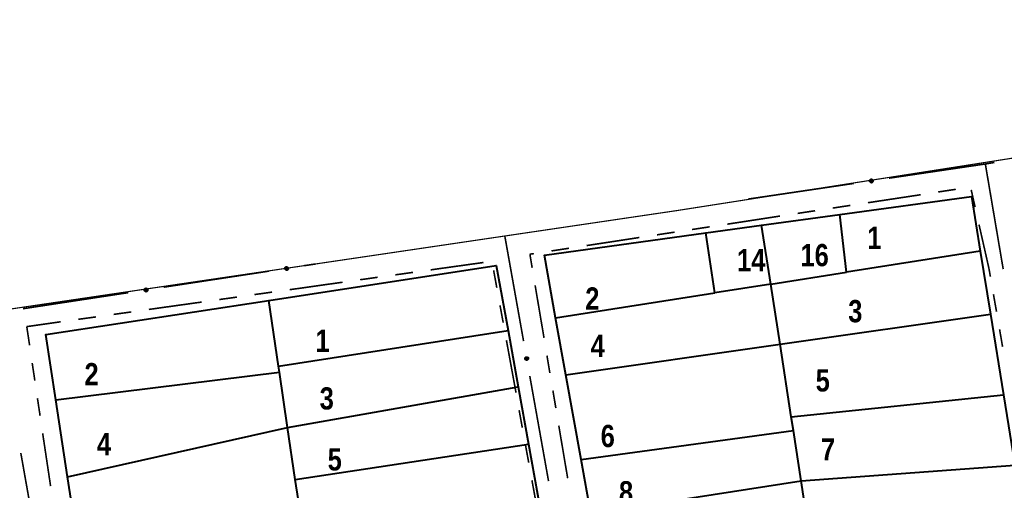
# Model space of a CAD drawing. Extents: x 204834 to 208707, y 4853033 to 4855981.
# Drawn here: x 205114 to 205224.7, y 4854980.6 to 4855033.5 of the extents above; entities that cross this region are included whole.
import ezdxf
from ezdxf.enums import TextEntityAlignment as Align

# ---------------------------------------------------------------- set-up
doc = ezdxf.new("R2010")
doc.units = 0
doc.header["$LTSCALE"] = 1.5
doc.header["$MEASUREMENT"] = 0
doc.linetypes.add('PHANTOMX2', pattern=[5, 2.5, -0.5, 0.5, -0.5, 0.5, -0.5])
for name, color, linetype in [('CD-MALHA-LOTES', 40, 'CONTINUOUS'), ('LM-LIM-SETOR-FISCAL', 7, 'CONTINUOUS'), ('RU-QUADRAS', 6, 'CONTINUOUS'), ('SV-EIXO-RUA-N-PAV', 6, 'CONTINUOUS'), ('SV-RUA-NAO-PAV-S-GUIA-C-GUIA', 7, 'PHANTOMX2'), ('Th_NmrPort', 7, 'CONTINUOUS')]:
    doc.layers.add(name, color=color, linetype=linetype)
doc.styles.get("Standard").update_dxf_attribs({"font": 'swisscbo.ttf'})
doc.linetypes.add('Limite', pattern='A,20,-3,[130,ltypeshp.shx,S=6.35,R=0,X=0,Y=0],-3,20', length=46)

msp = doc.modelspace()

# ---------------------------------------------------------------- linework, layer by layer
at = {"layer": 'CD-MALHA-LOTES', "linetype": 'Continuous', "flags": 128}
for points in [[(205206.23, 4855011.59), (205221.04, 4855013.62)], [(205221.04, 4855013.62), (205222.04, 4855007.47)], [(205197.45, 4855010.39), (205206.23, 4855011.59)], [(205207.01, 4855005.12), (205206.23, 4855011.59)], [(205191.17, 4855009.53), (205197.45, 4855010.39)], [(205198.47, 4855003.78), (205197.45, 4855010.39)], [(205173.02, 4855007.04), (205191.17, 4855009.53)], [(205192.19, 4855002.8), (205191.17, 4855009.53)], [(205174.28, 4855000), (205173.02, 4855007.04)], [(205222.04, 4855007.47), (205207.01, 4855005.12)], [(205222.04, 4855007.47), (205223.18, 4855000.41)], [(205142.02, 4855001.95), (205167.6, 4855005.86)], [(205167.6, 4855005.86), (205168.93, 4854998.55)], [(205198.47, 4855003.78), (205207.01, 4855005.12)], [(205198.47, 4855003.78), (205192.19, 4855002.8)], [(205199.52, 4854997.03), (205198.47, 4855003.78)], [(205174.28, 4855000), (205192.19, 4855002.8)], [(205116.94, 4854998.1), (205142.02, 4855001.95)], [(205143.12, 4854994.54), (205142.02, 4855001.95)], [(205199.52, 4854997.03), (205223.18, 4855000.41)], [(205223.18, 4855000.41), (205224.65, 4854991.34)], [(205175.44, 4854993.58), (205174.28, 4855000)], [(205118.07, 4854990.78), (205116.94, 4854998.1)], [(205143.12, 4854994.54), (205168.93, 4854998.55)], [(205168.93, 4854998.55), (205170.07, 4854992.24)], [(205175.44, 4854993.58), (205199.52, 4854997.03)], [(205200.78, 4854988.87), (205199.52, 4854997.03)], [(205143.22, 4854993.87), (205143.12, 4854994.54)], [(205118.07, 4854990.78), (205143.22, 4854993.87)], [(205144.14, 4854987.66), (205143.22, 4854993.87)], [(205177.15, 4854984.07), (205175.44, 4854993.58)], [(205144.14, 4854987.66), (205170.07, 4854992.24)], [(205170.07, 4854992.24), (205171.24, 4854985.78)], [(205200.78, 4854988.87), (205224.65, 4854991.34)], [(205224.65, 4854991.34), (205225.94, 4854983.41)], [(205119.4, 4854982.12), (205118.07, 4854990.78)], [(205201.02, 4854987.31), (205200.78, 4854988.87)], [(205119.4, 4854982.12), (205144.14, 4854987.66)], [(205145, 4854981.82), (205144.14, 4854987.66)], [(205177.15, 4854984.07), (205201.02, 4854987.31)], [(205201.89, 4854981.66), (205201.02, 4854987.31)], [(205145, 4854981.82), (205171.24, 4854985.78)], [(205171.24, 4854985.78), (205172.6, 4854978.3)], [(205178.25, 4854977.97), (205177.15, 4854984.07)], [(205201.89, 4854981.66), (205225.94, 4854983.41)], [(205120.54, 4854974.7), (205119.4, 4854982.12)], [(205145.36, 4854979.44), (205145, 4854981.82)], [(205178.25, 4854977.97), (205201.89, 4854981.66)], [(205202.84, 4854975.52), (205201.89, 4854981.66)]]:
    msp.add_lwpolyline(points, dxfattribs=at)
at = {"layer": 'LM-LIM-SETOR-FISCAL', "linetype": 'Limite', "ltscale": 0.1, "const_width": 0.13, "flags": 128}
msp.add_lwpolyline([(208132.13, 4853213.19), (208114.89, 4853209.76), (208079.6, 4853197.34), (208051.55, 4853180.72), (208025.58, 4853147.48), (208008.96, 4853121.51), (207990.27, 4853095.54), (207977.18, 4853074.27), (207977.18, 4853074.27), (207977.25, 4853074.22), (207977.18, 4853074.27), (207956.1, 4853085.93), (207945.82, 4853090.68), (207936.07, 4853099.64), (207925.79, 4853113.08), (207912.87, 4853122.04), (207901.27, 4853129.42), (207885.99, 4853134.43), (207866.22, 4853130.48), (207857.06, 4853117.3), (207855.74, 4853109.65), (207854.29, 4853104.12), (207849.81, 4853098.58), (207843.48, 4853094.63), (207832.35, 4853091.47), (207826.81, 4853088.04), (207822.46, 4853090.02), (207820.49, 4853094.5), (207817.85, 4853098.72), (207811.26, 4853102.27), (207805.07, 4853103.59), (207799.14, 4853104.38), (207790.7, 4853104.38), (207787.01, 4853100.03), (207786.62, 4853093.31), (207788.2, 4853087.12), (207790.57, 4853079.61), (207790.97, 4853071.24), (207790.84, 4853064.52), (207788.33, 4853057.66), (207782.8, 4853050.28), (207778.71, 4853047.25), (207773.44, 4853045.67), (207762.04, 4853043.3), (207754.13, 4853041.45), (207747.15, 4853035.92), (207736.87, 4853033.41), (207724.88, 4853033.81), (207719.34, 4853036.97), (207718.29, 4853046.46), (207718.15, 4853057.73), (207718.02, 4853064.06), (207716.7, 4853070.78), (207713.41, 4853075.39), (207708.27, 4853076.71), (207703.66, 4853075.26), (207699.7, 4853071.57), (207695.82, 4853066.3), (207691.07, 4853063.26), (207679.08, 4853063.26), (207668.54, 4853066.43), (207663.92, 4853071.17), (207660.23, 4853076.31), (207656.54, 4853081.71), (207653.12, 4853086.99), (207651.8, 4853094.76), (207650.35, 4853101.35), (207645.47, 4853108.07), (207638.75, 4853112.42), (207633.48, 4853114.13), (207625.51, 4853116.05), (207616.55, 4853118.55), (207607.72, 4853121.45), (207599.15, 4853123.03), (207589.26, 4853124.48), (207579.64, 4853122.9), (207567.98, 4853122.5), (207563.63, 4853123.29), (207559.41, 4853125.53), (207549.66, 4853131.07), (207540.31, 4853134.1), (207534.9, 4853135.16), (207526.34, 4853135.42), (207517.37, 4853134.63), (207509.86, 4853132.26), (207501.03, 4853132.12), (207496.16, 4853134.1), (207489.44, 4853138.19), (207485.09, 4853140.95), (207483.24, 4853145.3), (207433.38, 4853135.75), (207434.67, 4853127.72), (207426.82, 4853124.81), (207415.73, 4853122.98), (207396.77, 4853120.95), (207392.49, 4853119.11), (207387.47, 4853118.39), (207381.3, 4853117.24), (207376.56, 4853116.38), (207369.1, 4853115.23), (207357.97, 4853112.75), (207344.5, 4853111.15), (207333.42, 4853111.36), (207328.77, 4853111.37), (207320.7, 4853109.57), (207319.42, 4853105.86), (207317.92, 4853104.36), (207313.42, 4853103), (207306.84, 4853102), (207303.18, 4853099.75), (207300.74, 4853099.94), (207297.24, 4853101.27), (207294.36, 4853102.41), (207290.13, 4853102.41), (207285.91, 4853101.58), (207283.75, 4853100.66), (207281.89, 4853098.7), (207278.14, 4853097.67), (207267.11, 4853095.09), (207250.59, 4853091.4), (207242.24, 4853089.87), (207232.02, 4853089.01), (207225.74, 4853087.76), (207218.42, 4853086.81), (207208.78, 4853084.88), (207201.06, 4853083.36), (207192.55, 4853081.52), (207188.75, 4853080.47), (207183.81, 4853079.34), (207181.54, 4853078.81), (207178.97, 4853078.21), (207175.42, 4853077.24), (207161.51, 4853073.61), (207134.62, 4853067.5), (207121.18, 4853063.43), (207109.77, 4853060.98), (207083.02, 4853055.24), (207071.92, 4853053.66), (207063.04, 4853052.2), (207057.57, 4853051.22), (207048.59, 4853049.32), (207041.5, 4853047.9), (207028.02, 4853045.07), (207018.95, 4853043.22), (207009.04, 4853041.02), (207007.25, 4853052.87), (207006.42, 4853057.28), (207004.98, 4853065.92), (207003.06, 4853076.97), (207001.71, 4853082.51), (207000.15, 4853089.03), (206998.25, 4853095.75), (206995.98, 4853101.99), (206993.74, 4853107.81), (206987.39, 4853105.57), (206977.81, 4853100.47), (206967.6, 4853097.61), (206962.59, 4853093.58), (206958.92, 4853089.46), (206955.6, 4853082.5), (206950.01, 4853078.17), (206943.28, 4853074.5), (206936.66, 4853071.45), (206932.61, 4853069.6), (206929.01, 4853068.36), (206924.61, 4853067.87), (206920.58, 4853068.19), (206915.12, 4853068.72), (206902.95, 4853070.8), (206891.38, 4853067.85), (206880.4, 4853065.73), (206872.64, 4853064.04), (206858.24, 4853060.22), (206847.8, 4853057.54), (206840.17, 4853055.43), (206828.46, 4853052.32), (206822.53, 4853050.63), (206811.52, 4853047.66), (206803.01, 4853045.24), (206783.97, 4853039.27), (206779.35, 4853035.22), (206768.83, 4853039.64), (206726.11, 4853063.48), (206713.2, 4853068.45), (206676.44, 4853090.31), (206672.42, 4853095.9), (206668.43, 4853097.71), (206665.78, 4853098.35), (206614.27, 4853094.76), (206560.2, 4853092.06), (206527.07, 4853088.1), (206526.63, 4853090.28), (206436.89, 4853085.62), (206403.59, 4853083.9), (206378.69, 4853082.54), (206306.59, 4853077.18), (206281.43, 4853073.09), (206250.76, 4853068.13), (206249.32, 4853067.81), (206241.73, 4853106.06), (206174.74, 4853099.25), (206115.25, 4853096.39), (206097.24, 4853093.29), (206088.22, 4853093.5), (206047.56, 4853092.24), (205987.11, 4853086.63), (205973.22, 4853086.23), (205954.27, 4853084.91), (205875.14, 4853081.42), (205864.61, 4853080.53), (205796.33, 4853076.78), (205791.35, 4853076.88), (205760.46, 4853075.4), (205708.12, 4853073.2), (205697.96, 4853072.98), (205694.02, 4853072.84), (205648.48, 4853073.83), (205657.67, 4853139.89), (205663.09, 4853176.52), (205673.5, 4853240.08), (205679.81, 4853273), (205682.39, 4853291.1), (205686.45, 4853319.25), (205690.23, 4853344.16), (205693.06, 4853366.18), (205695.8, 4853385.06), (205698.77, 4853405.47), (205701.84, 4853427.15), (205703.38, 4853440.04), (205705.6, 4853461.25), (205707.13, 4853485.05), (205708.09, 4853504.93), (205707.25, 4853529.87), (205706.63, 4853547.82), (205704.33, 4853573.07), (205701.82, 4853593.22), (205697.65, 4853618.26), (205692.43, 4853645.81), (205685.96, 4853670.23), (205679.7, 4853691.73), (205670, 4853719.35), (205658.78, 4853745.51), (205610.54, 4853829.65), (205562.78, 4853902.04), (205476.94, 4854024.43), (205418.69, 4854109.18), (205356.81, 4854200.14), (205285.27, 4854304.56), (205232.63, 4854379.82), (205148.32, 4854500.33), (205059.6, 4854625.34), (204995.99, 4854716.47), (204934.98, 4854801.22), (204887.55, 4854871.19), (204871.08, 4854893.76), (204835.64, 4854946.28), (204834.25, 4854948.2), (204845.64, 4854959.83), (204876.75, 4854964.71), (204914.35, 4854970.84), (204996.87, 4854983.31), (205090.66, 4854997.71), (205105.98, 4854999.94), (205187.94, 4855012.05), (205245.94, 4855021.11), (205272.68, 4855025.85), (205289.82, 4855028.52), (205353.63, 4855038.1), (205379.87, 4855044.32), (205380.17, 4855053.59), (205399.55, 4855054.95), (205426.54, 4855056.03), (205437.99, 4855056.62), (205499.63, 4855060.67), (205539.31, 4855063.19), (205567.09, 4855064.98), (205582.41, 4855066.09), (205635.91, 4855070), (205692.95, 4855073.42), (205739.37, 4855076.32), (205755.85, 4855076.88), (205779.09, 4855078.91), (205796.39, 4855080.33), (205832.27, 4855082.2), (205855.36, 4855083.58), (205884.96, 4855084.97), (205904.85, 4855085.43), (205945.85, 4855088.06), (205975.45, 4855089.94), (205990.04, 4855090.61), (206010.45, 4855091.62), (206021.42, 4855091.93), (206022.38, 4855094.63), (206023.19, 4855099.07), (206023.73, 4855105.32), (206023.73, 4855114.57), (206023.61, 4855122.77), (206023.73, 4855128.91), (206023.31, 4855148.74), (206059.09, 4855155.08), (206090.43, 4855139.24), (206138.56, 4855111.07), (206178.75, 4855088.19), (206206.79, 4855072.52), (206222.46, 4855062.86), (206230.38, 4855057.64), (206237.19, 4855052.51), (206245.02, 4855046.96), (206277.61, 4855028.92), (206315.11, 4855009.06), (206322.43, 4855004.94), (206334.61, 4854998.15), (206344.05, 4854991.94), (206370.01, 4854978.16), (206377.13, 4854974.52), (206383.62, 4854970.88), (206391.86, 4854965.97), (206400.96, 4854960.99), (206409.67, 4854956.24), (206418.06, 4854951.81), (206428.03, 4854946.58), (206436.74, 4854941.99), (206446.39, 4854936.45), (206454.94, 4854931.86), (206463.33, 4854927.27), (206473.94, 4854921.41), (206483.44, 4854916.66), (206493.49, 4854911.28), (206502.2, 4854906.53), (206509.16, 4854902.73), (206517.55, 4854899.17), (206528.48, 4854896), (206549.69, 4854889.67), (206564.41, 4854883.97), (206567.2, 4854879.08), (206570.83, 4854883.26), (206576.05, 4854891.17), (206582.86, 4854902.57), (206588.24, 4854910.17), (206594.1, 4854919.67), (206601.38, 4854929.09), (206611.99, 4854937.95), (206625.76, 4854949.98), (206640.32, 4854965.18), (206646.34, 4854973.73), (206650.93, 4854980.7), (206656.31, 4854989.4), (206659.8, 4854993.84), (206666.37, 4855000.56), (206674.91, 4855008.32), (206682.51, 4855016.24), (206687.1, 4855021.3), (206689.8, 4855026.21), (206695.97, 4855035.87), (206702.46, 4855046.95), (206709.74, 4855060.01), (206715.44, 4855068.88), (206721.77, 4855075.21), (206727.79, 4855082.65), (206732.22, 4855088.66), (206736.5, 4855097.05), (206739.58, 4855106.79), (206740.85, 4855116.29), (206741.17, 4855125.63), (206741.64, 4855134.02), (206741.17, 4855142.09), (206742.12, 4855150.72), (206742.75, 4855160.06), (206742.43, 4855173.36), (206743.07, 4855183.81), (206745.76, 4855192.36), (206748.45, 4855197.74), (206758.11, 4855205.5), (206768.24, 4855208.82), (206775.2, 4855210.56), (206778.84, 4855212.3), (206783.44, 4855216.26), (206786.6, 4855221.64), (206789.29, 4855225.29), (206792.14, 4855229.4), (206795.63, 4855232.73), (206801.01, 4855234.47), (206808.45, 4855236.21), (206816.52, 4855237.63), (206822.22, 4855240.17), (206827.6, 4855242.54), (206831.4, 4855244.28), (206836.63, 4855244.44), (206839.95, 4855243.97), (206842.19, 4855243.65), (206845.62, 4855240.46), (206849.62, 4855235.99), (206854.58, 4855232.12), (206859.64, 4855229.78), (206864.76, 4855227.39), (206870.2, 4855225.04), (206874.73, 4855222.3), (206878.92, 4855219.29), (206882.98, 4855215.83), (206887.98, 4855212.7), (206893.95, 4855209.85), (206900.29, 4855207.85), (206907.15, 4855206.19), (206913.73, 4855205.04), (206920.81, 4855203.6), (206927.56, 4855201.94), (206933.6, 4855200.48), (206939.89, 4855199.17), (206945.67, 4855197.5), (206951.88, 4855196.77), (206955.65, 4855197.17), (206957.31, 4855197.34), (206961.86, 4855199.66), (206966.53, 4855198.43), (206972.05, 4855197.76), (206977.41, 4855196.39), (206983.23, 4855195.87), (206988.52, 4855195.58), (206994.38, 4855194.99), (206999.44, 4855194.4), (207005.61, 4855193.62), (207012.36, 4855193.6), (207017.57, 4855195.37), (207023.03, 4855199.41), (207027.73, 4855202.05), (207032.27, 4855204.91), (207036.83, 4855207.98), (207041.71, 4855210.66), (207047.65, 4855212.46), (207053.63, 4855214.05), (207060.03, 4855216.42), (207065.62, 4855219.18), (207071.3, 4855222.28), (207076, 4855226.44), (207079.82, 4855231.03), (207081.1, 4855236.76), (207082.6, 4855241.31), (207088.02, 4855243.94), (207090.58, 4855249.59), (207089.81, 4855256.18), (207088.3, 4855261.39), (207091.68, 4855264.78), (207096.44, 4855266.15), (207101.11, 4855269.63), (207105.02, 4855274.18), (207109.74, 4855275.56), (207115.56, 4855275.11), (207120.83, 4855274.22), (207125.84, 4855273.37), (207131.74, 4855271.63), (207137.13, 4855270.1), (207140.28, 4855270.08), (207149.52, 4855272.92), (207159.75, 4855279.15), (207168.21, 4855287.16), (207178.44, 4855293.84), (207190.46, 4855299.18), (207198.91, 4855306.29), (207210.48, 4855312.52), (207226.05, 4855320.31), (207238.96, 4855331.88), (207248.75, 4855350.57), (207250.97, 4855379.94), (207256.76, 4855404.86), (207263.43, 4855423.99), (207271.89, 4855446.69), (207282.57, 4855472.94), (207294.81, 4855494.97), (207326.84, 4855524.34), (207365.56, 4855558.16), (207387.07, 4855586.87), (207407.16, 4855615.16), (207422.96, 4855638.92), (207434.53, 4855666.07), (207438.09, 4855689.65), (207436.31, 4855734.15), (207437.65, 4855776.65), (207435.87, 4855804.68), (207437.2, 4855838.5), (207442.99, 4855862.09), (207450.11, 4855888.79), (207460.34, 4855908.81), (207484.89, 4855935.84), (207514.89, 4855951.47), (207555.87, 4855955.7), (207618.39, 4855944.29), (207657.68, 4855935.84), (207679.23, 4855930.77), (207701.08, 4855927.5), (207727.34, 4855933.29), (207757.59, 4855943.08), (207797.2, 4855948.42), (207840.36, 4855943.52), (207880.86, 4855931.06), (207908.47, 4855922.08), (207928.08, 4855916.75), (207978.98, 4855907.33), (207988.92, 4855905.77), (208022.36, 4855902.14), (208058.85, 4855901.25), (208090, 4855903.03), (208114.96, 4855908.68), (208130.68, 4855913.81), (208161.85, 4855928.41), (208188.89, 4855948.62), (208218.29, 4855981.06), (208246.45, 4855971.34), (208278.32, 4855947.49), (208315.9, 4855902.87), (208367.57, 4855812.45), (208407.49, 4855740.82), (208443.9, 4855682.11), (208501.44, 4855564.09), (208520.23, 4855513.59), (208554.28, 4855420.83), (208582.46, 4855346.85), (208608.3, 4855254.08), (208634.13, 4855164.83), (208662.31, 4855069.71), (208689.32, 4854981.64), (208696.37, 4854928.8), (208702.51, 4854871.1), (208702.64, 4854844.17), (208698.6, 4854815.34), (208685.17, 4854772.09), (208669.12, 4854736.78), (208666.53, 4854731.08), (208618.81, 4854675.16), (208569.26, 4854639.06), (208558.41, 4854631.16), (208530.44, 4854622.7), (208494.29, 4854611.78), (208442.09, 4854593.13), (208386.91, 4854561.82), (208367.53, 4854543.92), (208320.55, 4854507.76), (208301.91, 4854481.66), (208287, 4854448.85), (208272.08, 4854390.69), (208264.63, 4854342.97), (208264.41, 4854341.07), (208259.41, 4854296.74), (208259.41, 4854241.19), (208259.41, 4854191.98), (208256.43, 4854122.63), (208248.97, 4854065.96), (208232.56, 4854015.63), (208216.16, 4853966.42), (208198.26, 4853911.24), (208184.84, 4853872.46), (208177.39, 4853828.47), (208173.66, 4853792.31), (208166.95, 4853749.8), (208162.4, 4853719.3), (208164.42, 4853685.56), (208172.06, 4853630.34), (208197.55, 4853545.38), (208223.89, 4853510.55), (208245.13, 4853460.42), (208259.57, 4853406.68), (208260.42, 4853403.5), (208260.52, 4853398.64), (208261.27, 4853362.72), (208252.77, 4853293.05), (208222.19, 4853252.27), (208166.97, 4853226.79)], close=True, dxfattribs=at)
at = {"layer": 'RU-QUADRAS', "linetype": 'Continuous'}
for points in [[(205234.66, 4854929.66), (205210.38, 4854926.77), (205187.95, 4854924.09), (205186.72, 4854930.94), (205185.52, 4854937.57), (205184.23, 4854944.75), (205183.05, 4854951.34), (205182.12, 4854956.48), (205180.88, 4854963.35), (205179.46, 4854971.24), (205178.25, 4854977.97), (205177.15, 4854984.07), (205175.44, 4854993.58), (205174.28, 4855000), (205173.02, 4855007.04), (205173.02, 4855007.04), (205191.17, 4855009.53), (205197.45, 4855010.39), (205206.23, 4855011.59), (205221.04, 4855013.62), (205222.04, 4855007.47), (205223.18, 4855000.41), (205224.65, 4854991.34), (205225.94, 4854983.41)], [(205120.54, 4854974.7), (205119.4, 4854982.12), (205118.07, 4854990.78), (205116.94, 4854998.1), (205116.94, 4854998.1), (205142.02, 4855001.95), (205167.6, 4855005.86), (205168.93, 4854998.55), (205170.07, 4854992.24), (205171.24, 4854985.78), (205172.6, 4854978.3)]]:
    msp.add_lwpolyline(points, dxfattribs=at)
at = {"layer": 'SV-EIXO-RUA-N-PAV', "const_width": 0.18}
for points in [[(205211.77, 4855015.69), (205221.66, 4855017.15)], [(205221.66, 4855017.15), (205222.61, 4855017.29)], [(205222.61, 4855017.29), (205223.63, 4855017.46)], [(205222.61, 4855017.29), (205224.62, 4855005.46)], [(205195.94, 4855013.34), (205207.81, 4855015.1)], [(205168.57, 4855009.19), (205170.68, 4854997.37)], [(205146.01, 4855005.85), (205147, 4855006)], [(205147, 4855006), (205147.24, 4855006.03)], [(205130.19, 4855003.43), (205142.06, 4855005.24)], [(205114.38, 4855001.01), (205126.24, 4855002.82)], [(205171.38, 4854993.44), (205173.49, 4854981.62)], [(205114.14, 4854984.79), (205116.06, 4854973.96)]]:
    msp.add_lwpolyline(points, dxfattribs=at)
at = {"layer": 'SV-EIXO-RUA-N-PAV'}
for points in [[(205209.63, 4855015.48), (205209.66, 4855015.52), (205209.69, 4855015.55), (205209.73, 4855015.56), (205209.76, 4855015.57), (205209.79, 4855015.57), (205209.83, 4855015.57), (205209.87, 4855015.55), (205209.91, 4855015.52), (205209.94, 4855015.49), (205209.95, 4855015.46), (205209.96, 4855015.42), (205209.96, 4855015.39), (205209.96, 4855015.35), (205209.94, 4855015.31), (205209.91, 4855015.27), (205209.88, 4855015.24), (205209.85, 4855015.23), (205209.81, 4855015.22), (205209.77, 4855015.22), (205209.74, 4855015.22), (205209.7, 4855015.24), (205209.66, 4855015.27), (205209.63, 4855015.3), (205209.62, 4855015.34), (205209.61, 4855015.37), (205209.61, 4855015.4), (205209.61, 4855015.44), (205209.63, 4855015.48)], [(205143.87, 4855005.63), (205143.9, 4855005.67), (205143.93, 4855005.7), (205143.97, 4855005.71), (205144, 4855005.72), (205144.04, 4855005.72), (205144.07, 4855005.72), (205144.11, 4855005.7), (205144.15, 4855005.67), (205144.18, 4855005.64), (205144.2, 4855005.61), (205144.21, 4855005.57), (205144.21, 4855005.54), (205144.2, 4855005.5), (205144.19, 4855005.46), (205144.16, 4855005.42), (205144.12, 4855005.39), (205144.09, 4855005.38), (205144.06, 4855005.37), (205144.02, 4855005.37), (205143.98, 4855005.38), (205143.94, 4855005.39), (205143.91, 4855005.42), (205143.88, 4855005.45), (205143.86, 4855005.48), (205143.86, 4855005.52), (205143.85, 4855005.55), (205143.86, 4855005.59), (205143.87, 4855005.63)], [(205128.06, 4855003.21), (205128.09, 4855003.25), (205128.12, 4855003.28), (205128.15, 4855003.3), (205128.19, 4855003.3), (205128.22, 4855003.31), (205128.26, 4855003.3), (205128.3, 4855003.29), (205128.34, 4855003.26), (205128.36, 4855003.22), (205128.38, 4855003.19), (205128.39, 4855003.16), (205128.39, 4855003.12), (205128.38, 4855003.08), (205128.37, 4855003.04), (205128.34, 4855003.01), (205128.31, 4855002.98), (205128.27, 4855002.96), (205128.24, 4855002.95), (205128.2, 4855002.95), (205128.17, 4855002.96), (205128.13, 4855002.97), (205128.09, 4855003), (205128.06, 4855003.03), (205128.05, 4855003.07), (205128.04, 4855003.1), (205128.04, 4855003.14), (205128.04, 4855003.17), (205128.06, 4855003.21)], [(205171.11, 4854995.56), (205171.15, 4854995.54), (205171.18, 4854995.51), (205171.2, 4854995.47), (205171.2, 4854995.44), (205171.21, 4854995.4), (205171.2, 4854995.37), (205171.19, 4854995.33), (205171.16, 4854995.29), (205171.13, 4854995.26), (205171.1, 4854995.24), (205171.06, 4854995.23), (205171.03, 4854995.23), (205170.99, 4854995.24), (205170.95, 4854995.25), (205170.91, 4854995.28), (205170.88, 4854995.31), (205170.87, 4854995.34), (205170.86, 4854995.38), (205170.85, 4854995.41), (205170.86, 4854995.45), (205170.87, 4854995.49), (205170.9, 4854995.53), (205170.93, 4854995.56), (205170.97, 4854995.57), (205171, 4854995.58), (205171.04, 4854995.58), (205171.07, 4854995.58), (205171.11, 4854995.56)]]:
    msp.add_lwpolyline(points, close=True, dxfattribs=at)
for points in [[(205209.63, 4855015.48), (205209.87, 4855015.55)], [(205209.65, 4855015.5), (205209.84, 4855015.56)], [(205209.66, 4855015.52), (205209.83, 4855015.57)], [(205209.68, 4855015.54), (205209.8, 4855015.57)], [(205209.69, 4855015.55), (205209.79, 4855015.57)], [(205209.61, 4855015.44), (205209.91, 4855015.52)], [(205209.61, 4855015.4), (205209.94, 4855015.49)], [(205209.61, 4855015.39), (205209.94, 4855015.47)], [(205209.61, 4855015.37), (205209.95, 4855015.46)], [(205209.62, 4855015.46), (205209.89, 4855015.54)], [(205209.62, 4855015.42), (205209.92, 4855015.51)], [(205209.62, 4855015.35), (205209.96, 4855015.44)], [(205209.62, 4855015.34), (205209.96, 4855015.42)], [(205209.63, 4855015.32), (205209.96, 4855015.4)], [(205209.63, 4855015.3), (205209.96, 4855015.39)], [(205209.65, 4855015.29), (205209.95, 4855015.37)], [(205209.66, 4855015.27), (205209.96, 4855015.35)], [(205209.68, 4855015.26), (205209.95, 4855015.33)], [(205209.7, 4855015.24), (205209.94, 4855015.31)], [(205209.72, 4855015.24), (205209.92, 4855015.29)], [(205209.74, 4855015.22), (205209.91, 4855015.27)], [(205209.76, 4855015.22), (205209.89, 4855015.26)], [(205209.77, 4855015.22), (205209.88, 4855015.24)], [(205143.85, 4855005.55), (205144.18, 4855005.64)], [(205143.86, 4855005.59), (205144.15, 4855005.67)], [(205143.86, 4855005.57), (205144.16, 4855005.66)], [(205143.86, 4855005.54), (205144.18, 4855005.62)], [(205143.86, 4855005.52), (205144.2, 4855005.61)], [(205143.86, 4855005.5), (205144.2, 4855005.59)], [(205143.87, 4855005.63), (205144.11, 4855005.7)], [(205143.87, 4855005.61), (205144.13, 4855005.69)], [(205143.89, 4855005.65), (205144.09, 4855005.71)], [(205143.9, 4855005.67), (205144.07, 4855005.72)], [(205143.92, 4855005.69), (205144.05, 4855005.72)], [(205143.93, 4855005.7), (205144.04, 4855005.72)], [(205143.86, 4855005.48), (205144.21, 4855005.57)], [(205143.87, 4855005.47), (205144.2, 4855005.55)], [(205143.88, 4855005.45), (205144.21, 4855005.54)], [(205143.89, 4855005.44), (205144.2, 4855005.52)], [(205143.91, 4855005.42), (205144.2, 4855005.5)], [(205143.93, 4855005.41), (205144.19, 4855005.48)], [(205143.94, 4855005.39), (205144.19, 4855005.46)], [(205143.97, 4855005.39), (205144.16, 4855005.44)], [(205143.98, 4855005.38), (205144.16, 4855005.42)], [(205144.01, 4855005.37), (205144.13, 4855005.41)], [(205144.02, 4855005.37), (205144.12, 4855005.39)], [(205128.04, 4855003.17), (205128.34, 4855003.26)], [(205128.04, 4855003.16), (205128.35, 4855003.24)], [(205128.04, 4855003.14), (205128.36, 4855003.22)], [(205128.04, 4855003.12), (205128.37, 4855003.21)], [(205128.04, 4855003.1), (205128.38, 4855003.19)], [(205128.05, 4855003.19), (205128.31, 4855003.27)], [(205128.05, 4855003.08), (205128.38, 4855003.17)], [(205128.05, 4855003.07), (205128.39, 4855003.16)], [(205128.06, 4855003.21), (205128.3, 4855003.29)], [(205128.06, 4855003.05), (205128.39, 4855003.14)], [(205128.06, 4855003.03), (205128.39, 4855003.12)], [(205128.07, 4855003.23), (205128.27, 4855003.29)], [(205128.08, 4855003.02), (205128.38, 4855003.1)], [(205128.09, 4855003.25), (205128.26, 4855003.3)], [(205128.09, 4855003), (205128.38, 4855003.08)], [(205128.1, 4855003.27), (205128.23, 4855003.3)], [(205128.11, 4855002.99), (205128.37, 4855003.06)], [(205128.12, 4855003.28), (205128.22, 4855003.31)], [(205128.13, 4855002.97), (205128.37, 4855003.04)], [(205128.15, 4855002.97), (205128.35, 4855003.02)], [(205128.17, 4855002.96), (205128.34, 4855003.01)], [(205128.19, 4855002.96), (205128.32, 4855002.99)], [(205128.2, 4855002.95), (205128.31, 4855002.98)], [(205170.85, 4854995.41), (205170.88, 4854995.31)], [(205170.86, 4854995.45), (205170.91, 4854995.28)], [(205170.86, 4854995.43), (205170.89, 4854995.3)], [(205170.87, 4854995.49), (205170.95, 4854995.25)], [(205170.87, 4854995.46), (205170.93, 4854995.27)], [(205170.89, 4854995.5), (205170.97, 4854995.25)], [(205170.9, 4854995.53), (205170.99, 4854995.24)], [(205170.92, 4854995.54), (205171.01, 4854995.24)], [(205170.93, 4854995.56), (205171.03, 4854995.23)], [(205170.95, 4854995.56), (205171.04, 4854995.23)], [(205170.97, 4854995.57), (205171.06, 4854995.23)], [(205170.98, 4854995.57), (205171.08, 4854995.24)], [(205171, 4854995.58), (205171.1, 4854995.24)], [(205171.02, 4854995.58), (205171.11, 4854995.26)], [(205171.04, 4854995.58), (205171.13, 4854995.26)], [(205171.05, 4854995.58), (205171.15, 4854995.28)], [(205171.07, 4854995.58), (205171.16, 4854995.29)], [(205171.09, 4854995.57), (205171.17, 4854995.31)], [(205171.11, 4854995.56), (205171.19, 4854995.33)], [(205171.13, 4854995.55), (205171.2, 4854995.36)], [(205171.15, 4854995.54), (205171.2, 4854995.37)], [(205171.17, 4854995.52), (205171.2, 4854995.39)], [(205171.18, 4854995.51), (205171.21, 4854995.4)]]:
    msp.add_lwpolyline(points, dxfattribs=at)
at = {"layer": 'SV-RUA-NAO-PAV-S-GUIA-C-GUIA', "const_width": 0.18}
for points in [[(205219.29, 4855014.44), (205217.31, 4855014.14)], [(205221.46, 4855012.43), (205221.02, 4855014.38)], [(205215.34, 4855013.83), (205209.4, 4855012.93)], [(205207.43, 4855012.63), (205205.45, 4855012.33)], [(205199.52, 4855011.43), (205193.59, 4855010.52)], [(205203.47, 4855012.03), (205201.5, 4855011.73)], [(205191.61, 4855010.22), (205189.63, 4855009.92)], [(205223.02, 4855005.52), (205221.9, 4855010.47)], [(205183.7, 4855009.02), (205177.77, 4855008.11)], [(205187.66, 4855009.62), (205185.68, 4855009.32)], [(205175.79, 4855007.81), (205173.82, 4855007.51)], [(205171.84, 4855007.21), (205171.39, 4855007.14)], [(205171.39, 4855007.14), (205171.65, 4855005.61)], [(205166.17, 4855006.21), (205160.23, 4855005.38)], [(205223.18, 4855004.61), (205223.02, 4855005.52)], [(205154.28, 4855004.55), (205152.3, 4855004.27)], [(205158.25, 4855005.1), (205156.26, 4855004.82)], [(205167.67, 4855003.37), (205167.31, 4855005.34)], [(205150.32, 4855003.99), (205144.38, 4855003.15)], [(205171.98, 4855003.64), (205172.98, 4854997.73)], [(205138.44, 4855002.32), (205136.46, 4855002.04)], [(205142.4, 4855002.88), (205140.42, 4855002.6)], [(205223.87, 4855000.67), (205223.52, 4855002.64)], [(205134.48, 4855001.76), (205128.54, 4855000.93)], [(205168.39, 4854999.44), (205168.03, 4855001.4)], [(205122.6, 4855000.09), (205120.61, 4854999.82)], [(205126.56, 4855000.65), (205124.58, 4855000.37)], [(205115.66, 4854999.12), (205114.81, 4854999)], [(205114.81, 4854999), (205115.13, 4854996.89)], [(205118.63, 4854999.54), (205115.66, 4854999.12)], [(205224.55, 4854996.73), (205224.21, 4854998.7)], [(205169.83, 4854991.57), (205168.75, 4854997.47)], [(205173.31, 4854995.75), (205173.64, 4854993.78)], [(205115.42, 4854994.91), (205115.72, 4854992.93)], [(205173.98, 4854991.81), (205174.31, 4854989.84)], [(205116.01, 4854990.95), (205116.31, 4854988.97)], [(205170.54, 4854987.63), (205170.18, 4854989.6)], [(205174.64, 4854987.87), (205175.64, 4854981.95)], [(205116.6, 4854986.99), (205117.49, 4854981.06)], [(205171.26, 4854983.7), (205170.9, 4854985.66)], [(205172.7, 4854975.82), (205171.62, 4854981.73)]]:
    msp.add_lwpolyline(points, dxfattribs=at)

# ---------------------------------------------------------------- texts
at = {"layer": 'Th_NmrPort', "color": 1}
for s, p in [('1', (205209.34, 4855008.99)), ('16', (205201.82, 4855007.04)), ('14', (205194.69, 4855006.47)), ('2', (205177.62, 4855002.16)), ('3', (205207.19, 4855000.74)), ('1', (205147.28, 4854997.41)), ('4', (205178.22, 4854996.83)), ('2', (205121.3, 4854993.65)), ('5', (205203.53, 4854992.95)), ('3', (205147.75, 4854990.93)), ('6', (205179.35, 4854986.7)), ('4', (205122.7, 4854985.78)), ('7', (205204.13, 4854985.2)), ('5', (205148.65, 4854984.07)), ('8', (205181.41, 4854980.37))]:
    msp.add_text(s, height=2.5, dxfattribs=at).set_placement(p, align=Align.MIDDLE_LEFT)

doc.saveas('drawing.dxf')
